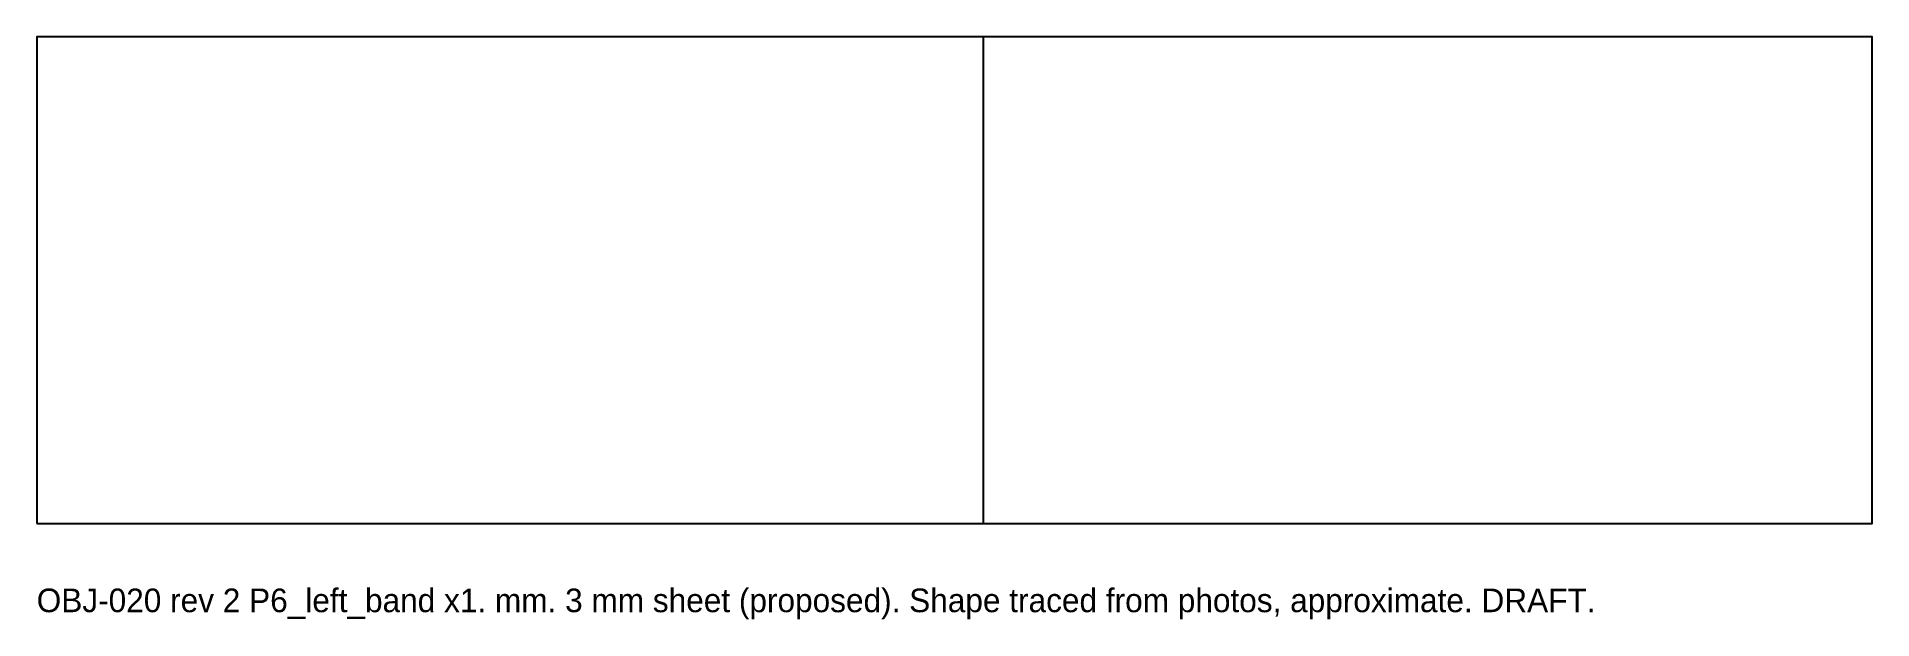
# Model space of a CAD drawing. Header units: millimetres. Extents: x 0 to 622, y -32 to 165.
import ezdxf

# ---------------------------------------------------------------- set-up
doc = ezdxf.new("R2010")
doc.units = ezdxf.units.MM
for name, color, linetype in [('BEND', 5, 'Continuous'), ('CUT', 7, 'Continuous'), ('NOTE', 8, 'Continuous')]:
    doc.layers.add(name, color=color, linetype=linetype)

msp = doc.modelspace()

# ---------------------------------------------------------------- linework, layer by layer
at = {"layer": 'BEND'}
msp.add_line((320.7, 0), (320.7, 165), dxfattribs=at)
at = {"layer": 'CUT'}
msp.add_lwpolyline([(0, 0), (621.74, 0), (621.74, 165), (0, 165)], close=True, dxfattribs=at)

# ---------------------------------------------------------------- texts
at = {"layer": 'NOTE'}
msp.add_text('OBJ-020 rev 2 P6_left_band x1. mm. 3 mm sheet (proposed). Shape traced from photos, approximate. DRAFT.', height=8, dxfattribs=at).set_placement((0, -30))

doc.saveas('drawing.dxf')
